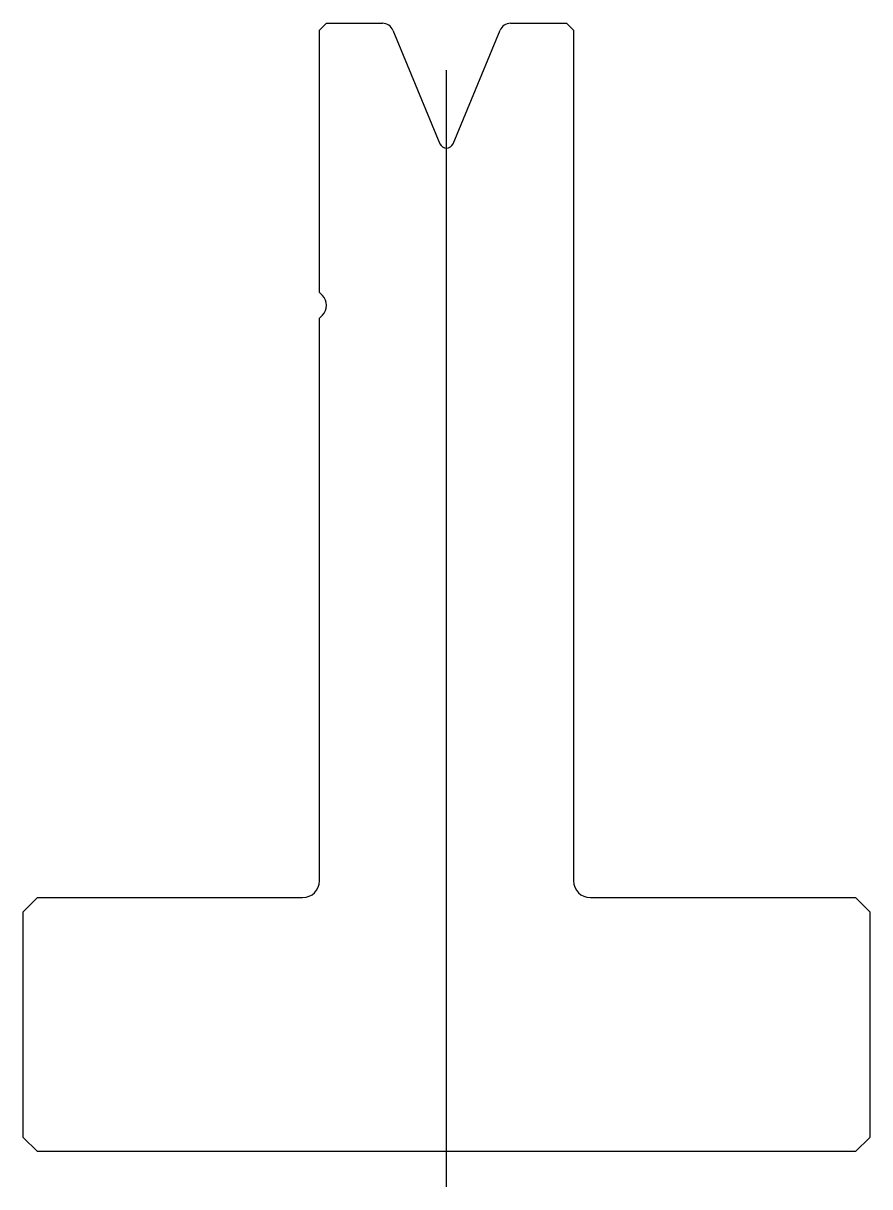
# Model space of a CAD drawing. Header units: metres. Extents: x -29.1 to 30.9, y -32.2 to 50.3.
import ezdxf

# ---------------------------------------------------------------- set-up
doc = ezdxf.new("R2010")
doc.units = ezdxf.units.M

msp = doc.modelspace()

# ---------------------------------------------------------------- linework, layer by layer
for p, q in [((-7.647487, 50.318478), (-8.147487, 49.818478)), ((-8.147487, 31.232691), (-8.147487, 49.818478)), ((-7.647487, 50.318478), (-3.68203, 50.318478)), ((-2.942926, 49.824625), (0.390573, 41.776845)), ((1.314453, 41.776845), (4.647952, 49.824625)), ((5.387056, 50.318478), (9.352513, 50.318478)), ((9.852513, 49.818478), (9.352513, 50.318478)), ((9.852513, 49.818478), (9.852513, -10.481522)), ((0.852513, -32.181522), (0.852513, 46.995614)), ((-8.147487, 31.232691), (-7.94038, 31.025585)), ((-7.94038, 29.611371), (-8.147487, 29.404264)), ((-8.147487, -10.481522), (-8.147487, 29.404264)), ((-28.147487, -11.681522), (-29.147487, -12.681522)), ((-28.147487, -11.681522), (-9.347487, -11.681522)), ((11.052513, -11.681522), (29.852513, -11.681522)), ((30.852513, -12.681522), (29.852513, -11.681522)), ((-29.147487, -28.681522), (-29.147487, -12.681522)), ((30.852513, -12.681522), (30.852513, -28.681522)), ((-29.147487, -28.681522), (-28.147487, -29.681522)), ((29.852513, -29.681522), (30.852513, -28.681522)), ((29.852513, -29.681522), (-28.147487, -29.681522))]:
    msp.add_line(p, q)
for centre, radius, start, end in [((-3.68203, 49.518478), 0.8, 22.5, 90), ((5.387056, 49.518478), 0.8, 90, 157.5), ((0.852513, 41.968187), 0.5, 202.5, 337.5), ((-8.647487, 30.318478), 1, 315, 45), ((-9.347487, -10.481522), 1.2, 270, 0), ((11.052513, -10.481522), 1.2, 180, 270)]:
    msp.add_arc(centre, radius, start, end)

doc.saveas('drawing.dxf')
